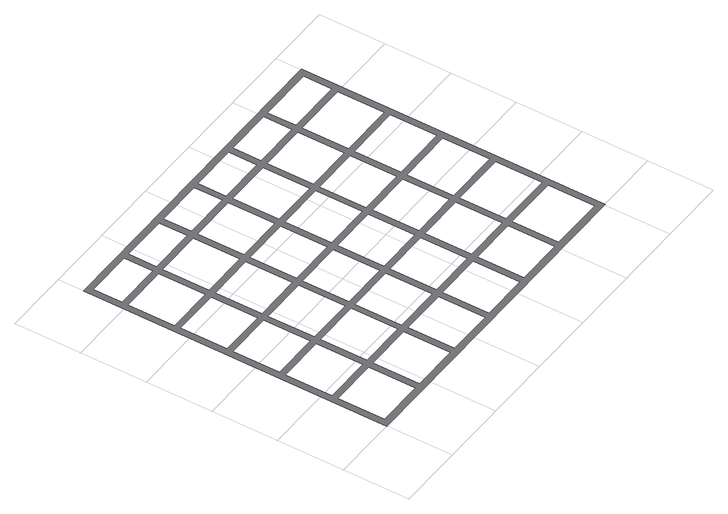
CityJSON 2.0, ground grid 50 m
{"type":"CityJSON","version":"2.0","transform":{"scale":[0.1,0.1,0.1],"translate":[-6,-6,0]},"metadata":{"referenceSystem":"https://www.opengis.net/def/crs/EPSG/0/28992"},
"CityObjects":{
"road1":{"type":"Road","geometry":[{"type":"MultiSurface","lod":"1","boundaries":[[[0,1,2,3],[4,5,6,7],[8,9,10,11],[12,13,14,15],[16,17,18,19],[20,21,22,23],[24,25,26,27],[28,29,30,31],[32,33,34,35],[36,37,38,39],[40,41,42,43],[44,45,46,47],[48,49,50,51],[52,53,54,55],[56,57,58,59],[60,61,62,63],[64,65,66,67],[68,69,70,71],[72,73,74,75],[76,77,78,79],[80,81,82,83],[84,85,86,87],[88,89,90,91],[92,93,94,95],[96,97,98,99],[100,101,102,103],[104,105,106,107],[108,109,110,111],[112,113,114,115],[116,117,118,119],[120,121,122,123],[124,125,126,127],[128,129,130,131],[132,133,134,135],[136,137,138,139],[140,141,142,143],[144,145,146,147]]]}]}
},
"vertices":[
[2510,0,0],[2510,2310,0],[0,2310,0],[0,0,0],[50,400,0],[400,400,0],[400,50,0],[50,50,0],[50,800,0],[400,800,0],[400,450,0],[50,450,0],[50,1200,0],[400,1200,0],[400,850,0],[50,850,0],[50,1600,0],[400,1600,0],[400,1250,0],[50,1250,0],[50,2000,0],[400,2000,0],[400,1650,0],[50,1650,0],[50,2260,0],[400,2260,0],[400,2050,0],[50,2050,0],[450,400,0],[800,400,0],[800,50,0],[450,50,0],[450,800,0],[800,800,0],[800,450,0],[450,450,0],[450,1200,0],[800,1200,0],[800,850,0],[450,850,0],[450,1600,0],[800,1600,0],[800,1250,0],[450,1250,0],[450,2000,0],[800,2000,0],[800,1650,0],[450,1650,0],[450,2260,0],[800,2260,0],[800,2050,0],[450,2050,0],[850,400,0],[1200,400,0],[1200,50,0],[850,50,0],[850,800,0],[1200,800,0],[1200,450,0],[850,450,0],[850,1200,0],[1200,1200,0],[1200,850,0],[850,850,0],[850,1600,0],[1200,1600,0],[1200,1250,0],[850,1250,0],[850,2000,0],[1200,2000,0],[1200,1650,0],[850,1650,0],[850,2260,0],[1200,2260,0],[1200,2050,0],[850,2050,0],[1250,400,0],[1600,400,0],[1600,50,0],[1250,50,0],[1250,800,0],[1600,800,0],[1600,450,0],[1250,450,0],[1250,1200,0],[1600,1200,0],[1600,850,0],[1250,850,0],[1250,1600,0],[1600,1600,0],[1600,1250,0],[1250,1250,0],[1250,2000,0],[1600,2000,0],[1600,1650,0],[1250,1650,0],[1250,2260,0],[1600,2260,0],[1600,2050,0],[1250,2050,0],[1650,400,0],[2000,400,0],[2000,50,0],[1650,50,0],[1650,800,0],[2000,800,0],[2000,450,0],[1650,450,0],[1650,1200,0],[2000,1200,0],[2000,850,0],[1650,850,0],[1650,1600,0],[2000,1600,0],[2000,1250,0],[1650,1250,0],[1650,2000,0],[2000,2000,0],[2000,1650,0],[1650,1650,0],[1650,2260,0],[2000,2260,0],[2000,2050,0],[1650,2050,0],[2050,400,0],[2460,400,0],[2460,50,0],[2050,50,0],[2050,800,0],[2460,800,0],[2460,450,0],[2050,450,0],[2050,1200,0],[2460,1200,0],[2460,850,0],[2050,850,0],[2050,1600,0],[2460,1600,0],[2460,1250,0],[2050,1250,0],[2050,2000,0],[2460,2000,0],[2460,1650,0],[2050,1650,0],[2050,2260,0],[2460,2260,0],[2460,2050,0],[2050,2050,0]
]}
